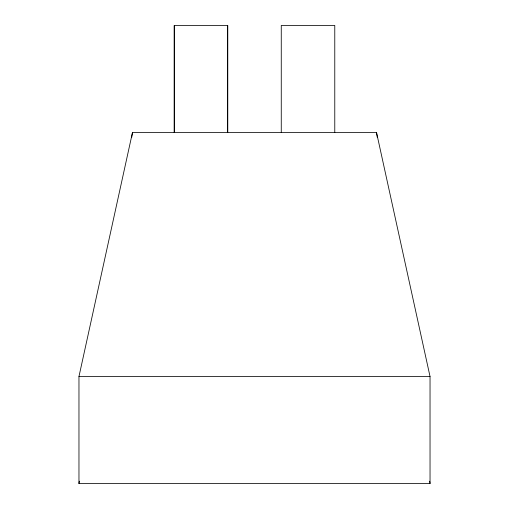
<?xml version="1.0" encoding="UTF-8"?>
<svg xmlns="http://www.w3.org/2000/svg" width="509" height="509" viewBox="0 0 509 509"><rect width="100%" height="100%" fill="white"/><g stroke="black" fill="none" stroke-linecap="round" stroke-linejoin="round"><path stroke-width="0.76" d="M78.965 483.55L78.965 376.52L132.48 132.48L376.52 132.48L430.035 376.52L430.035 483.55L78.965 483.55L79.328 481.196M131.767 137.195L132.48 132.48M78.965 376.52L430.035 376.52M376.52 132.48L377.233 137.188M429.679 481.209L430.035 483.55M334.776 132.48L334.776 25.45L281.261 25.45L281.261 132.48M227.739 132.48L227.739 25.45L174.224 25.45L174.224 132.48M227.663 25.45L227.663 132.48M174.307 25.45L174.307 132.48"/></g></svg>
